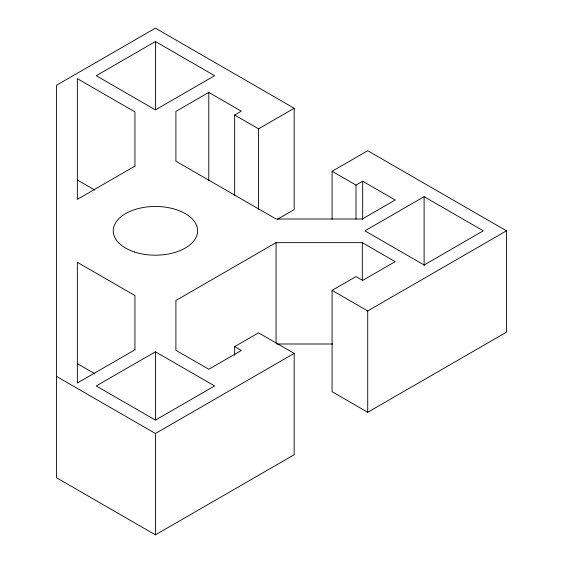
<?xml version="1.0" encoding="UTF-8"?>
<svg xmlns="http://www.w3.org/2000/svg" width="563" height="563" viewBox="0 0 563 563"><rect width="100%" height="100%" fill="white"/><g stroke="black" fill="none" stroke-linecap="round" stroke-linejoin="round"><path stroke-width="0.84" d="M155.423 41.535L96.231 75.709L155.423 109.884L214.616 75.709L155.423 41.535L155.423 109.679M234.644 195.403L234.644 115.035L241.316 111.178L208.789 92.402L175.902 111.39L175.902 161.187L276.067 219.007L362.298 219.007L395.184 200.02L362.663 181.244L355.992 185.093L332.086 171.293L332.086 219.338M234.644 115.035L258.551 128.836L294.182 108.265L294.182 209.605L277.503 219.232M332.086 171.293L367.716 150.715L506.475 230.83L506.475 332.17L367.716 412.285L332.086 391.707L332.086 290.367L355.992 276.567L362.663 280.416L395.184 261.64L362.298 242.653L276.067 242.653L175.902 300.48L175.902 350.277L208.789 369.258L241.316 350.482L234.644 346.625L234.644 355.366M155.423 351.776L96.231 385.951L155.423 420.125L214.616 385.951L155.423 351.776L155.423 419.921M424.108 196.656L364.915 230.83L424.108 265.004L483.293 230.83L424.108 196.656L424.108 265.673M234.644 346.625L258.551 332.824L294.182 353.395L294.182 454.735L155.423 534.85L56.525 477.748L56.525 85.252L155.423 28.15L294.182 108.265M56.525 376.408L155.423 433.51L294.182 353.395M332.086 290.367L367.716 310.938L506.475 230.83M276.94 343.993L332.684 343.993M77.349 179.977L94.781 190.041M77.349 363.649L94.781 373.712M367.716 310.938L367.716 412.285M362.663 181.244L362.663 219.683M362.298 242.653L362.298 280.219M355.992 185.093L355.992 219.162M276.067 242.653L276.067 343.12M258.551 128.836L258.551 209.211M208.789 92.402L208.789 180.639M155.423 433.51L155.423 534.85M134.944 166.099L77.349 199.351L77.349 78.637L134.944 111.889L134.944 166.099M134.944 349.771L77.349 383.023L77.349 262.309L134.944 295.554L134.944 349.771M134.325 251.928A42.197 24.364 0 0 0 197.62 230.83A42.197 24.364 0 0 0 134.325 209.732A42.197 24.364 0 0 0 134.325 251.928"/></g></svg>
